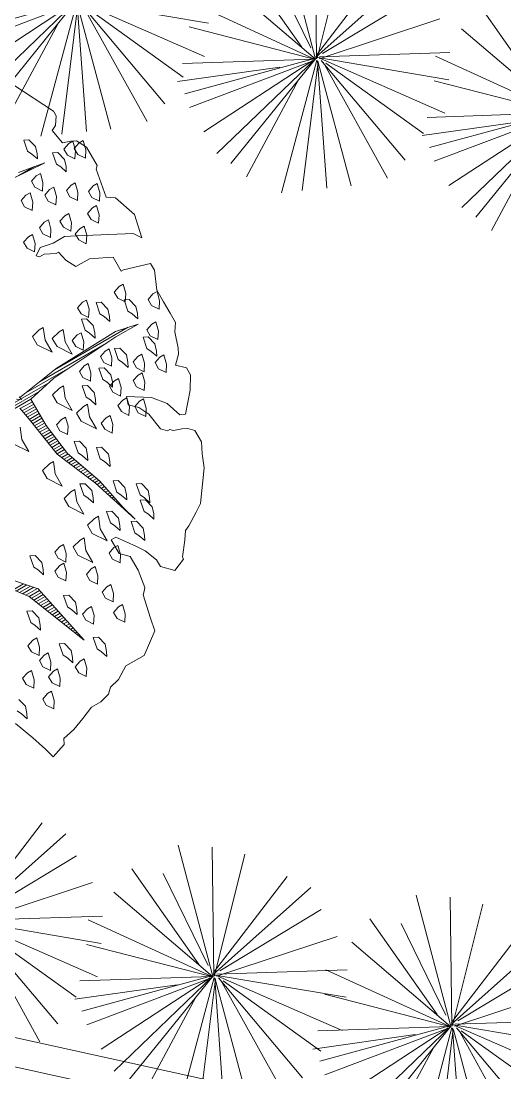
# Model space of a CAD drawing. Header units: metres. Extents: x 12093 to 20303, y 514 to 1412.
# Drawn here: x 19732.32 to 19734.85, y 691.47 to 696.97 of the extents above; entities that cross this region are included whole.
import ezdxf

# ---------------------------------------------------------------- set-up
doc = ezdxf.new("R2010")
doc.units = ezdxf.units.M
doc.layers.get('0').update_dxf_attribs({"lineweight": 13})
for name, color, linetype, lineweight in [('AMBI-GRASS', 104, 'Continuous', 20), ('ARBOLES', 52, 'Continuous', 13), ('grass', 64, 'Continuous', 13), ('MANZANAS-ORIGINALES', 147, 'Continuous', 9)]:
    doc.layers.add(name, color=color, linetype=linetype, lineweight=lineweight)

# ---------------------------------------------------------------- blocks, each defined once
blk = doc.blocks.new('ghgfghgh')
at = {"layer": 'ARBOLES', "lineweight": 20}
for p, q in [((20002.4707, 664.8002), (20002.3672, 664.7493)), ((20002.3833, 664.7674), (20002.4707, 664.8002)), ((20002.3848, 664.7579), (20002.4344, 664.7866)), ((20002.5027, 664.1171), (20002.7456, 664.2574)), ((20002.5081, 664.1214), (20002.7037, 664.2432)), ((20002.7037, 664.2432), (20002.7778, 664.2683)), ((20002.7778, 664.2683), (20002.7047, 664.2261)), ((20002.7047, 664.2261), (20002.4996, 664.0899)), ((20002.4551, 664.0792), (20002.6732, 664.2051)), ((20002.3866, 664.0247), (20002.5081, 664.1214)), ((20002.4075, 664.0413), (20002.5526, 664.1251)), ((20002.3251, 663.9833), (20002.4832, 664.0746)), ((20002.4996, 664.0899), (20002.4247, 664.0201)), ((20002.3474, 663.9858), (20002.4538, 664.0472)), ((20002.3698, 663.9883), (20002.4247, 664.02)), ((20002.3896, 663.9893), (20002.4293, 664.0122)), ((20002.3954, 663.9822), (20002.4338, 664.0044)), ((20002.4247, 664.0201), (20002.4746, 663.9336)), ((20002.4183, 663.9543), (20002.3886, 663.9904)), ((20002.4012, 663.9751), (20002.4383, 663.9965)), ((20002.407, 663.9681), (20002.4428, 663.9887)), ((20002.4128, 663.961), (20002.4473, 663.9809)), ((20002.4187, 663.9539), (20002.4518, 663.9731)), ((20002.4244, 663.9468), (20002.4563, 663.9653)), ((20002.5112, 663.8395), (20002.4183, 663.9543)), ((20002.4302, 663.9397), (20002.4609, 663.9575)), ((20002.4359, 663.9326), (20002.4654, 663.9496)), ((20002.4416, 663.9255), (20002.4699, 663.9418)), ((20002.4474, 663.9184), (20002.4744, 663.934)), ((20002.4746, 663.9336), (20002.5455, 663.8416)), ((20002.4531, 663.9113), (20002.4799, 663.9267)), ((20002.4589, 663.9042), (20002.4855, 663.9195)), ((20002.4646, 663.8971), (20002.491, 663.9123)), ((20002.4704, 663.89), (20002.4966, 663.9051)), ((20002.4761, 663.8829), (20002.5021, 663.8979)), ((20002.4819, 663.8758), (20002.5077, 663.8907)), ((20002.4876, 663.8687), (20002.5132, 663.8834)), ((20002.4934, 663.8616), (20002.5188, 663.8762)), ((20002.4991, 663.8545), (20002.5244, 663.869)), ((20002.5049, 663.8473), (20002.5299, 663.8618)), ((20002.5106, 663.8402), (20002.5355, 663.8546)), ((20002.6373, 663.7439), (20002.5112, 663.8395)), ((20002.5182, 663.8342), (20002.541, 663.8474)), ((20002.526, 663.8283), (20002.5469, 663.8403)), ((20002.5338, 663.8224), (20002.5542, 663.8341)), ((20002.5416, 663.8164), (20002.5615, 663.8279)), ((20002.5455, 663.8416), (20002.6506, 663.7516)), ((20002.5495, 663.8105), (20002.5687, 663.8217)), ((20002.5573, 663.8046), (20002.576, 663.8154)), ((20002.5651, 663.7987), (20002.5833, 663.8092)), ((20002.5729, 663.7928), (20002.5906, 663.803)), ((20002.5807, 663.7869), (20002.5978, 663.7968)), ((20002.5885, 663.7809), (20002.6051, 663.7905)), ((20002.5963, 663.775), (20002.6124, 663.7843)), ((20002.6041, 663.7691), (20002.6197, 663.7781)), ((20002.6119, 663.7632), (20002.6269, 663.7719)), ((20002.6197, 663.7573), (20002.6342, 663.7656)), ((20002.6275, 663.7513), (20002.6415, 663.7594)), ((20002.6353, 663.7454), (20002.6488, 663.7532)), ((20002.7683, 663.6245), (20002.6373, 663.7439)), ((20002.6425, 663.7392), (20002.6551, 663.7465)), ((20002.6495, 663.7328), (20002.6612, 663.7395)), ((20002.6506, 663.7516), (20002.7282, 663.6634)), ((20002.6565, 663.7264), (20002.6673, 663.7326)), ((20002.6635, 663.72), (20002.6734, 663.7257)), ((20002.6705, 663.7136), (20002.6795, 663.7188)), ((20002.6775, 663.7073), (20002.6855, 663.7119)), ((20002.6845, 663.7009), (20002.6916, 663.705)), ((20002.6915, 663.6945), (20002.6977, 663.698)), ((20002.6985, 663.6881), (20002.7038, 663.6911)), ((20002.7055, 663.6817), (20002.7098, 663.6842)), ((20002.7126, 663.6753), (20002.7159, 663.6773)), ((20002.7266, 663.6626), (20002.7281, 663.6635)), ((20002.7282, 663.6634), (20002.7683, 663.6245)), ((20002.7336, 663.6562), (20002.7348, 663.6569)), ((20002.2834, 663.4509), (20002.4484, 663.3955)), ((20002.419, 663.3696), (20002.2673, 663.4328)), ((20002.3658, 663.3918), (20002.4003, 663.4117)), ((20002.3763, 663.3874), (20002.4117, 663.4078)), ((20002.3868, 663.383), (20002.4231, 663.404)), ((20002.3973, 663.3787), (20002.4345, 663.4001)), ((20002.4078, 663.3743), (20002.4459, 663.3963)), ((20002.4183, 663.3699), (20002.4532, 663.3901)), ((20002.4261, 663.364), (20002.4594, 663.3832)), ((20002.4337, 663.358), (20002.4655, 663.3763)), ((20002.4484, 663.3955), (20002.5997, 663.2257)), ((20002.5997, 663.2257), (20002.419, 663.3696)), ((20002.4413, 663.3519), (20002.4716, 663.3694)), ((20002.4488, 663.3459), (20002.4777, 663.3626)), ((20002.4564, 663.3398), (20002.4839, 663.3557)), ((20002.464, 663.3338), (20002.49, 663.3488)), ((20002.4716, 663.3277), (20002.4961, 663.3419)), ((20002.4792, 663.3217), (20002.5023, 663.335)), ((20002.4868, 663.3156), (20002.5084, 663.3281)), ((20002.4944, 663.3096), (20002.5145, 663.3212)), ((20002.5019, 663.3036), (20002.5207, 663.3144)), ((20002.5095, 663.2975), (20002.5268, 663.3075)), ((20002.5171, 663.2915), (20002.5329, 663.3006)), ((20002.5247, 663.2854), (20002.5391, 663.2937)), ((20002.5323, 663.2794), (20002.5452, 663.2868)), ((20002.5399, 663.2733), (20002.5513, 663.2799)), ((20002.5475, 663.2673), (20002.5575, 663.2731)), ((20002.555, 663.2612), (20002.5636, 663.2662)), ((20002.5626, 663.2552), (20002.5697, 663.2593)), ((20002.5702, 663.2491), (20002.5759, 663.2524)), ((20002.5778, 663.2431), (20002.582, 663.2455)), ((20002.5854, 663.2371), (20002.5881, 663.2386)), ((20002.593, 663.231), (20002.5943, 663.2317))]:
    blk.add_line(p, q, dxfattribs=at)
at = {"layer": 'grass'}
for p, q in [((20002.3685, 665.0559), (20002.4989, 664.9698)), ((20002.4989, 664.9698), (20002.5076, 664.9546)), ((20002.5076, 664.9546), (20002.5056, 664.9232)), ((20002.5056, 664.9232), (20002.4949, 664.9069)), ((20002.4949, 664.9069), (20002.5286, 664.8659)), ((20002.4009, 664.8751), (20002.418, 664.8762)), ((20002.4134, 664.8381), (20002.4009, 664.8751)), ((20002.418, 664.8762), (20002.44, 664.8534)), ((20002.5286, 664.8659), (20002.5557, 664.8714)), ((20002.5628, 664.8711), (20002.5495, 664.8634)), ((20002.5557, 664.8714), (20002.5752, 664.8726)), ((20002.5715, 664.8407), (20002.5628, 664.8711)), ((20002.5752, 664.8726), (20002.6078, 664.8511)), ((20002.5971, 664.8732), (20002.5838, 664.8655)), ((20002.6058, 664.8427), (20002.5971, 664.8732)), ((20002.4278, 664.8286), (20002.4134, 664.8381)), ((20002.44, 664.8534), (20002.4449, 664.8296)), ((20002.4963, 664.8327), (20002.5134, 664.8337)), ((20002.5089, 664.7956), (20002.4963, 664.8327)), ((20002.5134, 664.8337), (20002.5354, 664.811)), ((20002.5495, 664.8634), (20002.5334, 664.8453)), ((20002.5334, 664.8453), (20002.5449, 664.8253)), ((20002.5838, 664.8655), (20002.5677, 664.8473)), ((20002.5677, 664.8473), (20002.5792, 664.8274)), ((20002.5697, 664.813), (20002.5715, 664.8407)), ((20002.604, 664.8151), (20002.6058, 664.8427)), ((20002.6078, 664.8511), (20002.6427, 664.7905)), ((20002.4459, 664.8125), (20002.4278, 664.8286)), ((20002.4449, 664.8296), (20002.4459, 664.8125)), ((20002.5354, 664.811), (20002.5403, 664.7872)), ((20002.5449, 664.8253), (20002.5697, 664.813)), ((20002.5792, 664.8274), (20002.604, 664.8151)), ((20002.4557, 664.7649), (20002.4424, 664.7572)), ((20002.4644, 664.7345), (20002.4557, 664.7649)), ((20002.5232, 664.7862), (20002.5089, 664.7956)), ((20002.5413, 664.7701), (20002.5232, 664.7862)), ((20002.5403, 664.7872), (20002.5413, 664.7701)), ((20002.6427, 664.7905), (20002.6395, 664.7786)), ((20002.6395, 664.7786), (20002.6724, 664.6867)), ((20002.4424, 664.7572), (20002.4263, 664.7391)), ((20002.4263, 664.7391), (20002.4378, 664.7191)), ((20002.4626, 664.7069), (20002.4644, 664.7345)), ((20002.571, 664.734), (20002.5577, 664.7263)), ((20002.5797, 664.7036), (20002.571, 664.734)), ((20002.6434, 664.7315), (20002.6301, 664.7238)), ((20002.6521, 664.701), (20002.6434, 664.7315)), ((20002.4084, 664.6933), (20002.3923, 664.6751)), ((20002.4217, 664.701), (20002.4084, 664.6933)), ((20002.4304, 664.6705), (20002.4217, 664.701)), ((20002.4378, 664.7191), (20002.4626, 664.7069)), ((20002.4864, 664.7117), (20002.4703, 664.6936)), ((20002.4703, 664.6936), (20002.4818, 664.6736)), ((20002.4997, 664.7194), (20002.4864, 664.7117)), ((20002.5084, 664.689), (20002.4997, 664.7194)), ((20002.5577, 664.7263), (20002.5416, 664.7082)), ((20002.5416, 664.7082), (20002.5531, 664.6882)), ((20002.578, 664.6759), (20002.5797, 664.7036)), ((20002.6301, 664.7238), (20002.614, 664.7056)), ((20002.614, 664.7056), (20002.6255, 664.6857)), ((20002.6503, 664.6734), (20002.6521, 664.701)), ((20002.3923, 664.6751), (20002.4038, 664.6552)), ((20002.4286, 664.6429), (20002.4304, 664.6705)), ((20002.4818, 664.6736), (20002.5066, 664.6613)), ((20002.5066, 664.6613), (20002.5084, 664.689)), ((20002.5531, 664.6882), (20002.578, 664.6759)), ((20002.6255, 664.6857), (20002.6503, 664.6734)), ((20002.6409, 664.6591), (20002.6276, 664.6514)), ((20002.6496, 664.6286), (20002.6409, 664.6591)), ((20002.6724, 664.6867), (20002.7039, 664.6846)), ((20002.7039, 664.6846), (20002.7659, 664.6296)), ((20002.7039, 664.6846), (20002.7039, 664.6846)), ((20002.4038, 664.6552), (20002.4286, 664.6429)), ((20002.5363, 664.6253), (20002.5202, 664.6071)), ((20002.5496, 664.633), (20002.5363, 664.6253)), ((20002.5583, 664.6025), (20002.5496, 664.633)), ((20002.6276, 664.6514), (20002.6115, 664.6332)), ((20002.6115, 664.6332), (20002.623, 664.6133)), ((20002.6478, 664.601), (20002.6496, 664.6286)), ((20002.7659, 664.6296), (20002.7901, 664.5528)), ((20002.4688, 664.604), (20002.4527, 664.5859)), ((20002.4821, 664.6117), (20002.4688, 664.604)), ((20002.4908, 664.5813), (20002.4821, 664.6117)), ((20002.5202, 664.6071), (20002.5317, 664.5872)), ((20002.5565, 664.5749), (20002.5583, 664.6025)), ((20002.6002, 664.5913), (20002.5869, 664.5836)), ((20002.6089, 664.5608), (20002.6002, 664.5913)), ((20002.623, 664.6133), (20002.6478, 664.601)), ((20002.4166, 664.5562), (20002.4005, 664.538)), ((20002.4299, 664.5639), (20002.4166, 664.5562)), ((20002.4386, 664.5334), (20002.4299, 664.5639)), ((20002.4527, 664.5859), (20002.4642, 664.5659)), ((20002.4642, 664.5659), (20002.489, 664.5536)), ((20002.489, 664.5536), (20002.4908, 664.5813)), ((20002.5354, 664.5571), (20002.4976, 664.5353)), ((20002.5317, 664.5872), (20002.5565, 664.5749)), ((20002.5744, 664.5595), (20002.5354, 664.5571)), ((20002.5869, 664.5836), (20002.5708, 664.5654)), ((20002.5708, 664.5654), (20002.5823, 664.5455)), ((20002.7618, 664.5668), (20002.5744, 664.5595)), ((20002.5744, 664.5595), (20002.5744, 664.5595)), ((20002.6072, 664.5332), (20002.6089, 664.5608)), ((20002.7901, 664.5528), (20002.7618, 664.5668)), ((20002.4005, 664.538), (20002.412, 664.5181)), ((20002.4368, 664.5058), (20002.4386, 664.5334)), ((20002.4554, 664.521), (20002.4414, 664.4928)), ((20002.4976, 664.5353), (20002.4554, 664.521)), ((20002.5823, 664.5455), (20002.6072, 664.5332)), ((20002.412, 664.5181), (20002.4368, 664.5058)), ((20002.4414, 664.4928), (20002.4534, 664.4896)), ((20002.4534, 664.4896), (20002.4685, 664.4983)), ((20002.4685, 664.4983), (20002.5075, 664.5006)), ((20002.5075, 664.5006), (20002.5151, 664.505)), ((20002.5151, 664.505), (20002.5401, 664.4791)), ((20002.6181, 664.4838), (20002.6766, 664.4873)), ((20002.6766, 664.4873), (20002.6961, 664.4885)), ((20002.6961, 664.4885), (20002.7223, 664.4431)), ((20002.5401, 664.4791), (20002.5727, 664.4576)), ((20002.5727, 664.4576), (20002.6181, 664.4838)), ((20002.7298, 664.4475), (20002.8186, 664.4684)), ((20002.8186, 664.4684), (20002.8317, 664.4457)), ((20002.7223, 664.4431), (20002.7298, 664.4475)), ((20002.8317, 664.4457), (20002.8396, 664.3797)), ((20002.7154, 664.3918), (20002.6993, 664.3736)), ((20002.7287, 664.3995), (20002.7154, 664.3918)), ((20002.7374, 664.3691), (20002.7287, 664.3995)), ((20002.608, 664.3475), (20002.5947, 664.3399)), ((20002.6167, 664.3171), (20002.608, 664.3475)), ((20002.6993, 664.3736), (20002.7108, 664.3537)), ((20002.7108, 664.3537), (20002.7356, 664.3414)), ((20002.7318, 664.3481), (20002.7489, 664.3491)), ((20002.7443, 664.311), (20002.7318, 664.3481)), ((20002.7356, 664.3414), (20002.7374, 664.3691)), ((20002.7489, 664.3491), (20002.7709, 664.3263)), ((20002.8269, 664.3675), (20002.8108, 664.3494)), ((20002.8108, 664.3494), (20002.8223, 664.3294)), ((20002.8402, 664.3752), (20002.8269, 664.3675)), ((20002.8396, 664.3797), (20002.8614, 664.3419)), ((20002.8489, 664.3448), (20002.8402, 664.3752)), ((20002.5947, 664.3399), (20002.5786, 664.3217)), ((20002.5786, 664.3217), (20002.5901, 664.3017)), ((20002.6149, 664.2895), (20002.6167, 664.3171)), ((20002.6394, 664.3391), (20002.6566, 664.3401)), ((20002.652, 664.302), (20002.6394, 664.3391)), ((20002.6566, 664.3401), (20002.6786, 664.3174)), ((20002.6786, 664.3174), (20002.6835, 664.2936)), ((20002.7709, 664.3263), (20002.7758, 664.3026)), ((20002.8223, 664.3294), (20002.8471, 664.3172)), ((20002.8471, 664.3172), (20002.8489, 664.3448)), ((20002.8614, 664.3419), (20002.8833, 664.304)), ((20002.5901, 664.3017), (20002.6149, 664.2895)), ((20002.5911, 664.2846), (20002.6083, 664.2856)), ((20002.6037, 664.2475), (20002.5911, 664.2846)), ((20002.6083, 664.2856), (20002.6303, 664.2629)), ((20002.6663, 664.2926), (20002.652, 664.302)), ((20002.6845, 664.2764), (20002.6663, 664.2926)), ((20002.6835, 664.2936), (20002.6845, 664.2764)), ((20002.7587, 664.3015), (20002.7443, 664.311)), ((20002.7768, 664.2854), (20002.7587, 664.3015)), ((20002.7758, 664.3026), (20002.7768, 664.2854)), ((20002.8833, 664.304), (20002.9007, 664.2738)), ((20002.4523, 664.2487), (20002.4295, 664.2267)), ((20002.4655, 664.2564), (20002.4523, 664.2487)), ((20002.4714, 664.2155), (20002.4655, 664.2564)), ((20002.518, 664.2424), (20002.4952, 664.2204)), ((20002.5313, 664.2501), (20002.518, 664.2424)), ((20002.5372, 664.2091), (20002.5313, 664.2501)), ((20002.618, 664.2381), (20002.6037, 664.2475)), ((20002.6303, 664.2629), (20002.6351, 664.2391)), ((20002.8226, 664.2675), (20002.8065, 664.2494)), ((20002.8065, 664.2494), (20002.818, 664.2294)), ((20002.8359, 664.2752), (20002.8226, 664.2675)), ((20002.8446, 664.2448), (20002.8359, 664.2752)), ((20002.8428, 664.2172), (20002.8446, 664.2448)), ((20002.9007, 664.2738), (20002.8987, 664.2424)), ((20002.8987, 664.2424), (20002.9098, 664.1882)), ((20002.4295, 664.2267), (20002.4448, 664.2001)), ((20002.4945, 664.1756), (20002.4714, 664.2155)), ((20002.4952, 664.2204), (20002.5106, 664.1938)), ((20002.5602, 664.1692), (20002.5372, 664.2091)), ((20002.5771, 664.2322), (20002.561, 664.214)), ((20002.561, 664.214), (20002.5725, 664.194)), ((20002.5904, 664.2398), (20002.5771, 664.2322)), ((20002.5991, 664.2094), (20002.5904, 664.2398)), ((20002.5973, 664.1818), (20002.5991, 664.2094)), ((20002.6362, 664.2219), (20002.618, 664.2381)), ((20002.6351, 664.2391), (20002.6362, 664.2219)), ((20002.7942, 664.2246), (20002.8114, 664.2256)), ((20002.8068, 664.1875), (20002.7942, 664.2246)), ((20002.8114, 664.2256), (20002.8334, 664.2028)), ((20002.818, 664.2294), (20002.8428, 664.2172)), ((20002.4448, 664.2001), (20002.4945, 664.1756)), ((20002.5106, 664.1938), (20002.5602, 664.1692)), ((20002.5725, 664.194), (20002.5973, 664.1818)), ((20002.6697, 664.1792), (20002.6536, 664.1611)), ((20002.683, 664.1869), (20002.6697, 664.1792)), ((20002.6917, 664.1565), (20002.683, 664.1869)), ((20002.7001, 664.188), (20002.7173, 664.189)), ((20002.7127, 664.1509), (20002.7001, 664.188)), ((20002.7173, 664.189), (20002.7393, 664.1662)), ((20002.8211, 664.178), (20002.8068, 664.1875)), ((20002.8393, 664.1619), (20002.8211, 664.178)), ((20002.8334, 664.2028), (20002.8382, 664.179)), ((20002.8382, 664.179), (20002.8393, 664.1619)), ((20002.9098, 664.1882), (20002.9109, 664.1687)), ((20002.6137, 664.138), (20002.6004, 664.1304)), ((20002.6224, 664.1076), (20002.6137, 664.138)), ((20002.6536, 664.1611), (20002.6651, 664.1411)), ((20002.6651, 664.1411), (20002.6899, 664.1289)), ((20002.6899, 664.1289), (20002.6917, 664.1565)), ((20002.727, 664.1414), (20002.7127, 664.1509)), ((20002.7452, 664.1253), (20002.727, 664.1414)), ((20002.7393, 664.1662), (20002.7441, 664.1424)), ((20002.7441, 664.1424), (20002.7452, 664.1253)), ((20002.7774, 664.1616), (20002.7613, 664.1435)), ((20002.7613, 664.1435), (20002.7728, 664.1235)), ((20002.7907, 664.1693), (20002.7774, 664.1616)), ((20002.7994, 664.1389), (20002.7907, 664.1693)), ((20002.7976, 664.1112), (20002.7994, 664.1389)), ((20002.8498, 664.1591), (20002.8336, 664.1409)), ((20002.8336, 664.1409), (20002.8452, 664.121)), ((20002.8631, 664.1668), (20002.8498, 664.1591)), ((20002.8718, 664.1363), (20002.8631, 664.1668)), ((20002.9109, 664.1687), (20002.9014, 664.1329)), ((20002.6004, 664.1304), (20002.5843, 664.1122)), ((20002.5843, 664.1122), (20002.5958, 664.0923)), ((20002.6206, 664.08), (20002.6224, 664.1076)), ((20002.649, 664.123), (20002.6661, 664.124)), ((20002.6615, 664.0859), (20002.649, 664.123)), ((20002.6661, 664.124), (20002.6881, 664.1012)), ((20002.7728, 664.1235), (20002.7976, 664.1112)), ((20002.7909, 664.1074), (20002.7776, 664.0997)), ((20002.7997, 664.077), (20002.7909, 664.1074)), ((20002.8452, 664.121), (20002.87, 664.1087)), ((20002.87, 664.1087), (20002.8718, 664.1363)), ((20002.9014, 664.1329), (20002.9372, 664.1233)), ((20002.9372, 664.1233), (20002.9503, 664.1006)), ((20002.5958, 664.0923), (20002.6206, 664.08)), ((20002.6759, 664.0764), (20002.6615, 664.0859)), ((20002.694, 664.0603), (20002.6759, 664.0764)), ((20002.6996, 664.0813), (20002.6835, 664.0631)), ((20002.6881, 664.1012), (20002.693, 664.0775)), ((20002.693, 664.0775), (20002.694, 664.0603)), ((20002.7129, 664.089), (20002.6996, 664.0813)), ((20002.7216, 664.0585), (20002.7129, 664.089)), ((20002.7776, 664.0997), (20002.7615, 664.0816)), ((20002.7615, 664.0816), (20002.7731, 664.0616)), ((20002.7979, 664.0493), (20002.7997, 664.077)), ((20002.9503, 664.1006), (20002.9494, 664.0497)), ((20002.5188, 664.0567), (20002.4961, 664.0347)), ((20002.4961, 664.0347), (20002.5114, 664.0081)), ((20002.5321, 664.0644), (20002.5188, 664.0567)), ((20002.538, 664.0234), (20002.5321, 664.0644)), ((20002.594, 664.0646), (20002.6111, 664.0657)), ((20002.6066, 664.0275), (20002.594, 664.0646)), ((20002.6111, 664.0657), (20002.6332, 664.0429)), ((20002.6332, 664.0429), (20002.638, 664.0191)), ((20002.6835, 664.0631), (20002.6951, 664.0432)), ((20002.6951, 664.0432), (20002.7199, 664.0309)), ((20002.7199, 664.0309), (20002.7216, 664.0585)), ((20002.7731, 664.0616), (20002.7979, 664.0493)), ((20002.9494, 664.0497), (20002.9346, 663.9706)), ((20002.3933, 664.0189), (20002.3766, 664.02)), ((20002.3855, 664.0278), (20002.3933, 664.0189)), ((20002.5114, 664.0081), (20002.561, 663.9835)), ((20002.561, 663.9835), (20002.538, 664.0234)), ((20002.6114, 664.0038), (20002.5981, 663.9961)), ((20002.6209, 664.0181), (20002.6066, 664.0275)), ((20002.6173, 663.9628), (20002.6114, 664.0038)), ((20002.639, 664.002), (20002.6209, 664.0181)), ((20002.638, 664.0191), (20002.639, 664.002)), ((20002.7275, 664.0176), (20002.7114, 663.9994)), ((20002.7114, 663.9994), (20002.723, 663.9795)), ((20002.7408, 664.0253), (20002.7275, 664.0176)), ((20002.7393, 664.0293), (20002.7448, 664.0022)), ((20002.8217, 664.0264), (20002.7393, 664.0293)), ((20002.7495, 663.9949), (20002.7408, 664.0253)), ((20002.7448, 664.0022), (20002.7806, 663.9926)), ((20002.7828, 664.014), (20002.7667, 663.9959)), ((20002.7961, 664.0217), (20002.7828, 664.014)), ((20002.8048, 663.9913), (20002.7961, 664.0217)), ((20002.8737, 664.006), (20002.8217, 664.0264)), ((20002.9151, 663.9694), (20002.8737, 664.006)), ((20002.5981, 663.9961), (20002.5754, 663.9741)), ((20002.5754, 663.9741), (20002.5907, 663.9475)), ((20002.6859, 663.967), (20002.6726, 663.9593)), ((20002.6946, 663.9365), (20002.6859, 663.967)), ((20002.723, 663.9795), (20002.7478, 663.9672)), ((20002.7478, 663.9672), (20002.7495, 663.9949)), ((20002.7667, 663.9959), (20002.7782, 663.9759)), ((20002.7782, 663.9759), (20002.803, 663.9637)), ((20002.7806, 663.9926), (20002.8132, 663.9711)), ((20002.803, 663.9637), (20002.8048, 663.9913)), ((20002.8132, 663.9711), (20002.8514, 663.9225)), ((20002.9346, 663.9706), (20002.9151, 663.9694)), ((20002.525, 663.9539), (20002.5089, 663.9357)), ((20002.5089, 663.9357), (20002.5204, 663.9157)), ((20002.5383, 663.9615), (20002.525, 663.9539)), ((20002.547, 663.9311), (20002.5383, 663.9615)), ((20002.5452, 663.9035), (20002.547, 663.9311)), ((20002.5907, 663.9475), (20002.6404, 663.9229)), ((20002.6404, 663.9229), (20002.6173, 663.9628)), ((20002.6726, 663.9593), (20002.6565, 663.9411)), ((20002.6565, 663.9411), (20002.668, 663.9212)), ((20002.6928, 663.9089), (20002.6946, 663.9365)), ((20002.3948, 663.8876), (20002.3889, 663.9285)), ((20002.5204, 663.9157), (20002.5452, 663.9035)), ((20002.668, 663.9212), (20002.6928, 663.9089)), ((20002.8514, 663.9225), (20002.8752, 663.9161)), ((20002.8752, 663.9161), (20002.8828, 663.9205)), ((20002.8828, 663.9205), (20002.8947, 663.9173)), ((20002.8947, 663.9173), (20002.9218, 663.9228)), ((20002.9218, 663.9228), (20002.9413, 663.924)), ((20002.9413, 663.924), (20002.9652, 663.9176)), ((20002.9652, 663.9176), (20002.987, 663.8798)), ((20002.3682, 663.8722), (20002.4179, 663.8477)), ((20002.4179, 663.8477), (20002.3948, 663.8876)), ((20002.5672, 663.8807), (20002.5844, 663.8817)), ((20002.5798, 663.8436), (20002.5672, 663.8807)), ((20002.5844, 663.8817), (20002.6064, 663.859)), ((20002.6406, 663.861), (20002.6578, 663.8621)), ((20002.6532, 663.824), (20002.6406, 663.861)), ((20002.6578, 663.8621), (20002.6798, 663.8393)), ((20002.987, 663.8798), (20002.9893, 663.8408)), ((20002.5941, 663.8342), (20002.5798, 663.8436)), ((20002.6123, 663.8181), (20002.5941, 663.8342)), ((20002.6064, 663.859), (20002.6112, 663.8352)), ((20002.6112, 663.8352), (20002.6123, 663.8181)), ((20002.6798, 663.8393), (20002.6846, 663.8155)), ((20002.9893, 663.8408), (20002.996, 663.7942)), ((20002.4856, 663.807), (20002.4629, 663.785)), ((20002.4989, 663.8147), (20002.4856, 663.807)), ((20002.5048, 663.7738), (20002.4989, 663.8147)), ((20002.6675, 663.8145), (20002.6532, 663.824)), ((20002.6857, 663.7984), (20002.6675, 663.8145)), ((20002.6846, 663.8155), (20002.6857, 663.7984)), ((20002.996, 663.7942), (20002.9836, 663.6761)), ((20002.4629, 663.785), (20002.4782, 663.7584)), ((20002.4782, 663.7584), (20002.5279, 663.7339)), ((20002.5279, 663.7339), (20002.5048, 663.7738)), ((20002.5698, 663.7226), (20002.5565, 663.715)), ((20002.5757, 663.6817), (20002.5698, 663.7226)), ((20002.5859, 663.7408), (20002.6031, 663.7418)), ((20002.5985, 663.7037), (20002.5859, 663.7408)), ((20002.6031, 663.7418), (20002.6251, 663.7191)), ((20002.6954, 663.7508), (20002.7125, 663.7519)), ((20002.7079, 663.7137), (20002.6954, 663.7508)), ((20002.7125, 663.7519), (20002.7345, 663.7291)), ((20002.7345, 663.7291), (20002.7394, 663.7053)), ((20002.7716, 663.7416), (20002.7888, 663.7427)), ((20002.7842, 663.7046), (20002.7716, 663.7416)), ((20002.7888, 663.7427), (20002.8108, 663.7199)), ((20002.5565, 663.715), (20002.5338, 663.693)), ((20002.5338, 663.693), (20002.5491, 663.6664)), ((20002.6128, 663.6943), (20002.5985, 663.7037)), ((20002.631, 663.6782), (20002.6128, 663.6943)), ((20002.6251, 663.7191), (20002.6299, 663.6953)), ((20002.6299, 663.6953), (20002.631, 663.6782)), ((20002.7223, 663.7043), (20002.7079, 663.7137)), ((20002.7404, 663.6882), (20002.7223, 663.7043)), ((20002.7394, 663.7053), (20002.7404, 663.6882)), ((20002.7985, 663.6951), (20002.7842, 663.7046)), ((20002.7852, 663.6874), (20002.8023, 663.6884)), ((20002.7977, 663.6503), (20002.7852, 663.6874)), ((20002.8167, 663.679), (20002.7985, 663.6951)), ((20002.8023, 663.6884), (20002.8243, 663.6657)), ((20002.8108, 663.7199), (20002.8156, 663.6961)), ((20002.8156, 663.6961), (20002.8167, 663.679)), ((20002.5491, 663.6664), (20002.5988, 663.6418)), ((20002.5988, 663.6418), (20002.5757, 663.6817)), ((20002.7196, 663.669), (20002.722, 663.6704)), ((20002.8243, 663.6657), (20002.8292, 663.6419)), ((20002.9836, 663.6761), (20002.9696, 663.6478)), ((20002.6341, 663.6267), (20002.6113, 663.6047)), ((20002.6474, 663.6344), (20002.6341, 663.6267)), ((20002.6533, 663.5935), (20002.6474, 663.6344)), ((20002.6739, 663.6498), (20002.6911, 663.6508)), ((20002.6865, 663.6127), (20002.6739, 663.6498)), ((20002.6911, 663.6508), (20002.7131, 663.6281)), ((20002.7131, 663.6281), (20002.718, 663.6043)), ((20002.7406, 663.6498), (20002.7416, 663.6504)), ((20002.7476, 663.6434), (20002.7483, 663.6439)), ((20002.7546, 663.637), (20002.7551, 663.6373)), ((20002.755, 663.6168), (20002.7722, 663.6178)), ((20002.7616, 663.6307), (20002.7618, 663.6308)), ((20002.7722, 663.6178), (20002.7942, 663.5951)), ((20002.8121, 663.6409), (20002.7977, 663.6503)), ((20002.8302, 663.6248), (20002.8121, 663.6409)), ((20002.8292, 663.6419), (20002.8302, 663.6248)), ((20002.9696, 663.6478), (20002.9449, 663.6033)), ((20002.6113, 663.6047), (20002.6267, 663.5781)), ((20002.6763, 663.5536), (20002.6533, 663.5935)), ((20002.7008, 663.6032), (20002.6865, 663.6127)), ((20002.719, 663.5871), (20002.7008, 663.6032)), ((20002.718, 663.6043), (20002.719, 663.5871)), ((20002.7676, 663.5797), (20002.755, 663.6168)), ((20002.7942, 663.5951), (20002.7991, 663.5713)), ((20002.9341, 663.587), (20002.9321, 663.5556)), ((20002.9449, 663.6033), (20002.9341, 663.587)), ((20002.5868, 663.5551), (20002.564, 663.5331)), ((20002.6001, 663.5628), (20002.5868, 663.5551)), ((20002.606, 663.5219), (20002.6001, 663.5628)), ((20002.6267, 663.5781), (20002.6763, 663.5536)), ((20002.7045, 663.5654), (20002.6894, 663.5567)), ((20002.6894, 663.5567), (20002.7156, 663.5113)), ((20002.7729, 663.5343), (20002.7045, 663.5654)), ((20002.7819, 663.5703), (20002.7676, 663.5797)), ((20002.8001, 663.5542), (20002.7819, 663.5703)), ((20002.7991, 663.5713), (20002.8001, 663.5542)), ((20002.9321, 663.5556), (20002.9237, 663.5003)), ((20002.5192, 663.5339), (20002.5031, 663.5157)), ((20002.5031, 663.5157), (20002.5147, 663.4958)), ((20002.5325, 663.5415), (20002.5192, 663.5339)), ((20002.5412, 663.5111), (20002.5325, 663.5415)), ((20002.564, 663.5331), (20002.5794, 663.5065)), ((20002.629, 663.482), (20002.606, 663.5219)), ((20002.6983, 663.5309), (20002.6822, 663.5127)), ((20002.7116, 663.5385), (20002.6983, 663.5309)), ((20002.7203, 663.5081), (20002.7116, 663.5385)), ((20002.8012, 663.5203), (20002.7729, 663.5343)), ((20002.8381, 663.4912), (20002.8012, 663.5203)), ((20002.4213, 663.5039), (20002.4384, 663.5049)), ((20002.4338, 663.4668), (20002.4213, 663.5039)), ((20002.4384, 663.5049), (20002.4604, 663.4822)), ((20002.4604, 663.4822), (20002.4653, 663.4584)), ((20002.5147, 663.4958), (20002.5395, 663.4835)), ((20002.5328, 663.4796), (20002.5195, 663.472)), ((20002.5415, 663.4492), (20002.5328, 663.4796)), ((20002.5395, 663.4835), (20002.5412, 663.5111)), ((20002.5794, 663.5065), (20002.629, 663.482)), ((20002.6822, 663.5127), (20002.6937, 663.4927)), ((20002.6937, 663.4927), (20002.7185, 663.4805)), ((20002.7156, 663.5113), (20002.7514, 663.5017)), ((20002.7185, 663.4805), (20002.7203, 663.5081)), ((20002.7514, 663.5017), (20002.7776, 663.4563)), ((20002.8512, 663.4685), (20002.8381, 663.4912)), ((20002.928, 663.4927), (20002.899, 663.4557)), ((20002.9237, 663.5003), (20002.928, 663.4927)), ((20002.4482, 663.4574), (20002.4338, 663.4668)), ((20002.4663, 663.4413), (20002.4482, 663.4574)), ((20002.4653, 663.4584), (20002.4663, 663.4413)), ((20002.5195, 663.472), (20002.5034, 663.4538)), ((20002.5034, 663.4538), (20002.5149, 663.4339)), ((20002.5397, 663.4216), (20002.5415, 663.4492)), ((20002.6234, 663.461), (20002.6073, 663.4428)), ((20002.6367, 663.4687), (20002.6234, 663.461)), ((20002.6454, 663.4382), (20002.6367, 663.4687)), ((20002.7776, 663.4563), (20002.8006, 663.399)), ((20002.899, 663.4557), (20002.8512, 663.4685)), ((20002.5149, 663.4339), (20002.5397, 663.4216)), ((20002.6073, 663.4428), (20002.6188, 663.4229)), ((20002.6188, 663.4229), (20002.6436, 663.4106)), ((20002.6436, 663.4106), (20002.6454, 663.4382)), ((20002.6884, 663.4099), (20002.6751, 663.4022)), ((20002.6971, 663.3794), (20002.6884, 663.4099)), ((20002.6751, 663.4022), (20002.6589, 663.384)), ((20002.6589, 663.384), (20002.6705, 663.3641)), ((20002.6953, 663.3518), (20002.6971, 663.3794)), ((20002.7974, 663.387), (20002.7942, 663.3751)), ((20002.7942, 663.3751), (20002.8184, 663.2983)), ((20002.8006, 663.399), (20002.7974, 663.387)), ((20002.5323, 663.373), (20002.5495, 663.374)), ((20002.5449, 663.3359), (20002.5323, 663.373)), ((20002.5495, 663.374), (20002.5715, 663.3513)), ((20002.5715, 663.3513), (20002.5763, 663.3275)), ((20002.6705, 663.3641), (20002.6953, 663.3518)), ((20002.7267, 663.3434), (20002.7134, 663.3357)), ((20002.7354, 663.3129), (20002.7267, 663.3434)), ((20002.4116, 663.321), (20002.4288, 663.3221)), ((20002.4242, 663.2839), (20002.4116, 663.321)), ((20002.4288, 663.3221), (20002.4508, 663.2993)), ((20002.5592, 663.3264), (20002.5449, 663.3359)), ((20002.5774, 663.3103), (20002.5592, 663.3264)), ((20002.5763, 663.3275), (20002.5774, 663.3103)), ((20002.6106, 663.3295), (20002.5945, 663.3114)), ((20002.5945, 663.3114), (20002.606, 663.2914)), ((20002.6239, 663.3372), (20002.6106, 663.3295)), ((20002.6326, 663.3068), (20002.6239, 663.3372)), ((20002.6308, 663.2791), (20002.6326, 663.3068)), ((20002.7134, 663.3357), (20002.6973, 663.3175)), ((20002.6973, 663.3175), (20002.7089, 663.2976)), ((20002.7337, 663.2853), (20002.7354, 663.3129)), ((20002.4385, 663.2745), (20002.4242, 663.2839)), ((20002.4567, 663.2584), (20002.4385, 663.2745)), ((20002.4508, 663.2993), (20002.4556, 663.2755)), ((20002.4556, 663.2755), (20002.4567, 663.2584)), ((20002.606, 663.2914), (20002.6308, 663.2791)), ((20002.7089, 663.2976), (20002.7337, 663.2853)), ((20002.8184, 663.2983), (20002.8327, 663.2561)), ((20002.8327, 663.2561), (20002.7984, 663.1758)), ((20002.4311, 663.2259), (20002.415, 663.2077)), ((20002.415, 663.2077), (20002.4265, 663.1878)), ((20002.4444, 663.2336), (20002.4311, 663.2259)), ((20002.4531, 663.2031), (20002.4444, 663.2336)), ((20002.4513, 663.1755), (20002.4531, 663.2031)), ((20002.5178, 663.2139), (20002.5349, 663.2149)), ((20002.5304, 663.1768), (20002.5178, 663.2139)), ((20002.5349, 663.2149), (20002.557, 663.1922)), ((20002.6301, 663.2344), (20002.6472, 663.2354)), ((20002.6426, 663.1973), (20002.6301, 663.2344)), ((20002.6472, 663.2354), (20002.6692, 663.2127)), ((20002.6692, 663.2127), (20002.6741, 663.1889)), ((20002.4265, 663.1878), (20002.4513, 663.1755)), ((20002.4685, 663.1765), (20002.4524, 663.1584)), ((20002.4818, 663.1842), (20002.4685, 663.1765)), ((20002.4905, 663.1538), (20002.4818, 663.1842)), ((20002.5447, 663.1673), (20002.5304, 663.1768)), ((20002.5629, 663.1512), (20002.5447, 663.1673)), ((20002.557, 663.1922), (20002.5618, 663.1684)), ((20002.5618, 663.1684), (20002.5629, 663.1512)), ((20002.657, 663.1878), (20002.6426, 663.1973)), ((20002.6751, 663.1717), (20002.657, 663.1878)), ((20002.6741, 663.1889), (20002.6751, 663.1717)), ((20002.7984, 663.1758), (20002.7378, 663.1408)), ((20002.4524, 663.1584), (20002.4639, 663.1384)), ((20002.4639, 663.1384), (20002.4887, 663.1261)), ((20002.4887, 663.1261), (20002.4905, 663.1538)), ((20002.5866, 663.1561), (20002.5705, 663.1379)), ((20002.5705, 663.1379), (20002.582, 663.118)), ((20002.5999, 663.1638), (20002.5866, 663.1561)), ((20002.6086, 663.1333), (20002.5999, 663.1638)), ((20002.6069, 663.1057), (20002.6086, 663.1333)), ((20002.7378, 663.1408), (20002.7131, 663.0963)), ((20002.4135, 663.1182), (20002.3974, 663.1)), ((20002.3974, 663.1), (20002.4089, 663.0801)), ((20002.4268, 663.1259), (20002.4135, 663.1182)), ((20002.4355, 663.0954), (20002.4268, 663.1259)), ((20002.4992, 663.1233), (20002.4831, 663.1052)), ((20002.4831, 663.1052), (20002.4946, 663.0852)), ((20002.5125, 663.131), (20002.4992, 663.1233)), ((20002.5212, 663.1006), (20002.5125, 663.131)), ((20002.5194, 663.073), (20002.5212, 663.1006)), ((20002.582, 663.118), (20002.6069, 663.1057)), ((20002.4089, 663.0801), (20002.4337, 663.0678)), ((20002.4337, 663.0678), (20002.4355, 663.0954)), ((20002.4946, 663.0852), (20002.5194, 663.073)), ((20002.6872, 663.0713), (20002.6808, 663.0474)), ((20002.7131, 663.0963), (20002.6872, 663.0713)), ((20002.3844, 663.0304), (20002.4064, 663.0077)), ((20002.4795, 663.0499), (20002.4634, 663.0318)), ((20002.4634, 663.0318), (20002.4749, 663.0118)), ((20002.4928, 663.0576), (20002.4795, 663.0499)), ((20002.5015, 663.0272), (20002.4928, 663.0576)), ((20002.6808, 663.0474), (20002.6549, 663.0224)), ((20002.4064, 663.0077), (20002.4112, 662.9839)), ((20002.4749, 663.0118), (20002.4997, 662.9995)), ((20002.4997, 662.9995), (20002.5015, 663.0272)), ((20002.6247, 663.0049), (20002.5956, 662.9679)), ((20002.6549, 663.0224), (20002.6247, 663.0049)), ((20002.3941, 662.9829), (20002.3798, 662.9923)), ((20002.4123, 662.9668), (20002.3941, 662.9829)), ((20002.4112, 662.9839), (20002.4123, 662.9668)), ((20002.5956, 662.9679), (20002.5665, 662.931)), ((20002.4312, 662.9033), (20002.3736, 662.9507)), ((20002.5665, 662.931), (20002.533, 662.9015)), ((20002.4519, 662.8849), (20002.4312, 662.9033)), ((20002.533, 662.9015), (20002.5342, 662.8821)), ((20002.4725, 662.8666), (20002.4519, 662.8849)), ((20002.4976, 662.8407), (20002.4725, 662.8666)), ((20002.5159, 662.8614), (20002.4976, 662.8407)), ((20002.5342, 662.8821), (20002.5159, 662.8614))]:
    blk.add_line(p, q, dxfattribs=at)
blk = doc.blocks.new('Arbust11')
for p, q in [((0.0378, 0.4871), (-0.0937, 0.9403)), ((0.0408, 0.4825), (0.0377, 0.9348)), ((0.0408, 0.5449), (0.1405, 0.941)), ((-0.1618, 0.888), (0.0377, 0.4856)), ((0.0439, 0.4856), (0.3088, 0.8724)), ((0.0595, 0.5199), (0.1997, 0.8474)), ((0.0377, 0.4856), (-0.274, 0.8225)), ((-0.0621, 0.5573), (-0.3332, 0.7944)), ((0.0439, 0.4794), (0.3805, 0.7788)), ((-0.3488, 0.7476), (0.0408, 0.4856)), ((0.0283, 0.4856), (-0.3738, 0.7039)), ((0.047, 0.4794), (0.4366, 0.6759)), ((0.0314, 0.4856), (-0.4049, 0.6104)), ((-0.433, 0.5262), (0.0439, 0.4825)), ((0.0533, 0.4887), (0.474, 0.5137)), ((0.0439, 0.4825), (-0.4267, 0.4669)), ((-0.0527, 0.4794), (-0.4267, 0.3952)), ((0.047, 0.4856), (0.499, 0.4263)), ((0.0501, 0.4794), (0.2901, 0.0832)), ((0.0408, 0.4762), (-0.3893, 0.2673)), ((0.0408, 0.47), (-0.3364, 0.2174)), ((0.0408, 0.4731), (-0.274, 0.1581)), ((0.0377, 0.4669), (-0.2117, 0.0988)), ((0.0501, 0.4544), (-0.1088, 0.0209)), ((0.0501, 0.4638), (-0.0215, 0.0146)), ((0.0501, 0.4731), (0.4304, 0.2454)), ((0.0533, 0.47), (0.1935, 0.0177)), ((0.0533, 0.4451), (0.0907, 0.0271)), ((0.0564, 0.4762), (0.3649, 0.1425)), ((0.072, 0.4762), (0.4647, 0.3484))]:
    blk.add_line(p, q)

msp = doc.modelspace()

# ---------------------------------------------------------------- linework, layer by layer
at = {"layer": 'MANZANAS-ORIGINALES'}
for p, q in [((19799.6216, 676.8408), (19711.3676, 696.2582)), ((19799.5893, 676.6943), (19711.3354, 696.1117))]:
    msp.add_line(p, q, dxfattribs=at)

# ---------------------------------------------------------------- block references
at = {"layer": 'AMBI-GRASS', "ltscale": 0.05, "xscale": 1.499999999998325, "yscale": 1.499999999998325, "zscale": 1.499999999998325, "rotation": 49.16166176348414}
for p in [(19731.9955, 696.7899), (19733.1062, 696.5492), (19734.3626, 696.2535), (19735.6425, 695.972), (19732.5459, 691.737), (19733.8258, 691.4555), (19735.0697, 691.1945)]:
    msp.add_blockref('Arbust11', p, dxfattribs=at)
at = {"layer": 'Defpoints', "lineweight": 20, "xscale": 1.586003757394792, "yscale": 1.586003757394792, "zscale": 1.586003757394792}
msp.add_blockref('ghgfghgh', (-11991.5523, -358.1449), dxfattribs=at)

doc.saveas('drawing.dxf')
